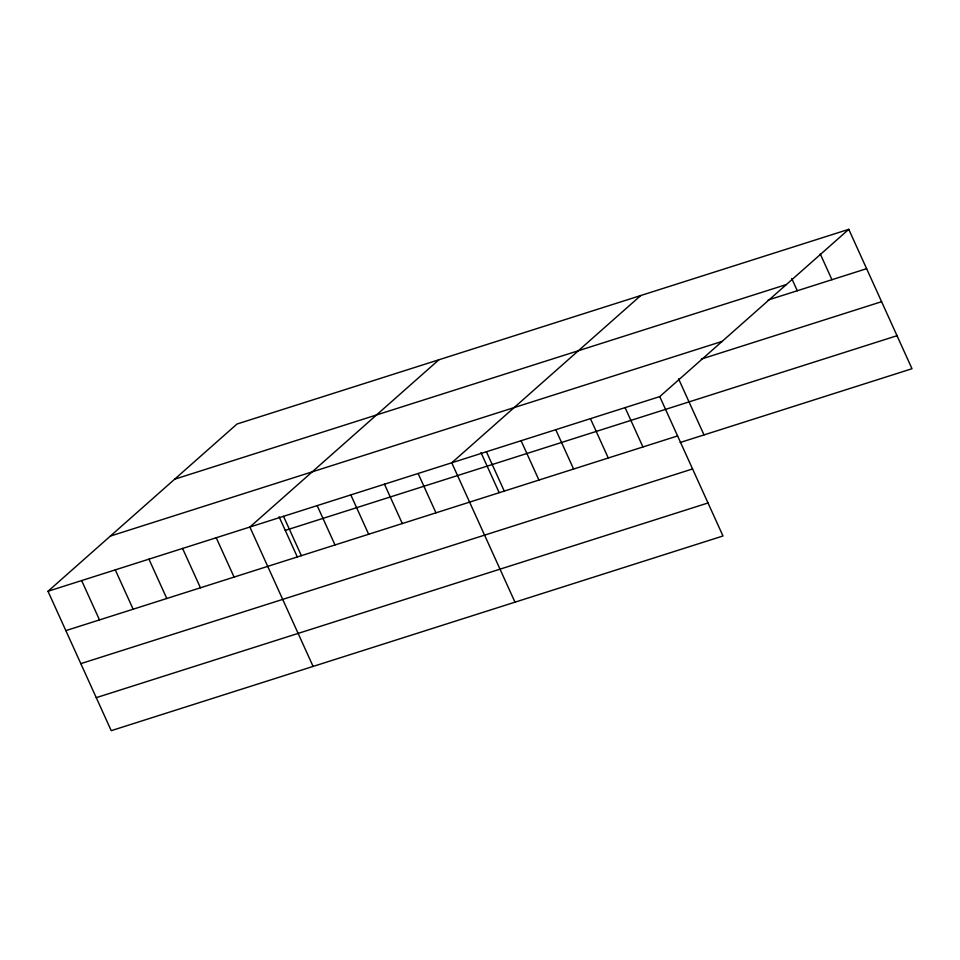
<?xml version="1.0" encoding="UTF-8"?>
<svg xmlns="http://www.w3.org/2000/svg" width="960" height="960" viewBox="0 0 960 960"><rect width="100%" height="100%" fill="white"/><g stroke="black" fill="none" stroke-linecap="round" stroke-linejoin="round"><path stroke-width="1.44" d="M848.772 229.332L659.748 396.6L722.988 535.98L111.228 730.668L48 591.276L237.012 424.02L848.772 229.332L912 368.724L680.172 442.5M438.9 359.772L249.876 527.028L313.104 666.42M640.776 295.524L451.752 462.792L514.992 602.172M174.636 479.208L786.396 284.532M768.168 300.012L866.616 268.68M110.376 536.076L722.124 341.4M701.328 359.064L881.592 301.692M48 591.276L659.748 396.6M285.276 530.388L897.024 335.712M65.844 630.624L677.604 435.936M80.82 663.636L692.58 468.948M96.252 697.656L708.012 502.968M820.26 253.932L831.948 279.708M791.748 278.532L797.292 290.748M678.54 378.768L704.004 434.916M625.092 407.628L642.936 446.976M590.424 418.656L608.268 458.004M555.756 429.696L573.6 469.032M521.088 440.724L538.932 480.072M486.42 451.752L504.276 491.1M480.972 452.544L499.128 492.552M418.116 473.496L435.96 512.844M384.468 484.2L402.312 523.548M350.82 494.916L368.664 534.252M317.172 505.62L335.016 544.956M283.524 516.324L301.368 555.672M279.096 516.78L297.252 556.8M216.228 537.744L234.084 577.08M182.58 548.448L200.436 587.796M148.944 559.152L166.788 598.5M115.296 569.868L133.14 609.204M81.648 580.572L99.492 619.908"/></g></svg>
